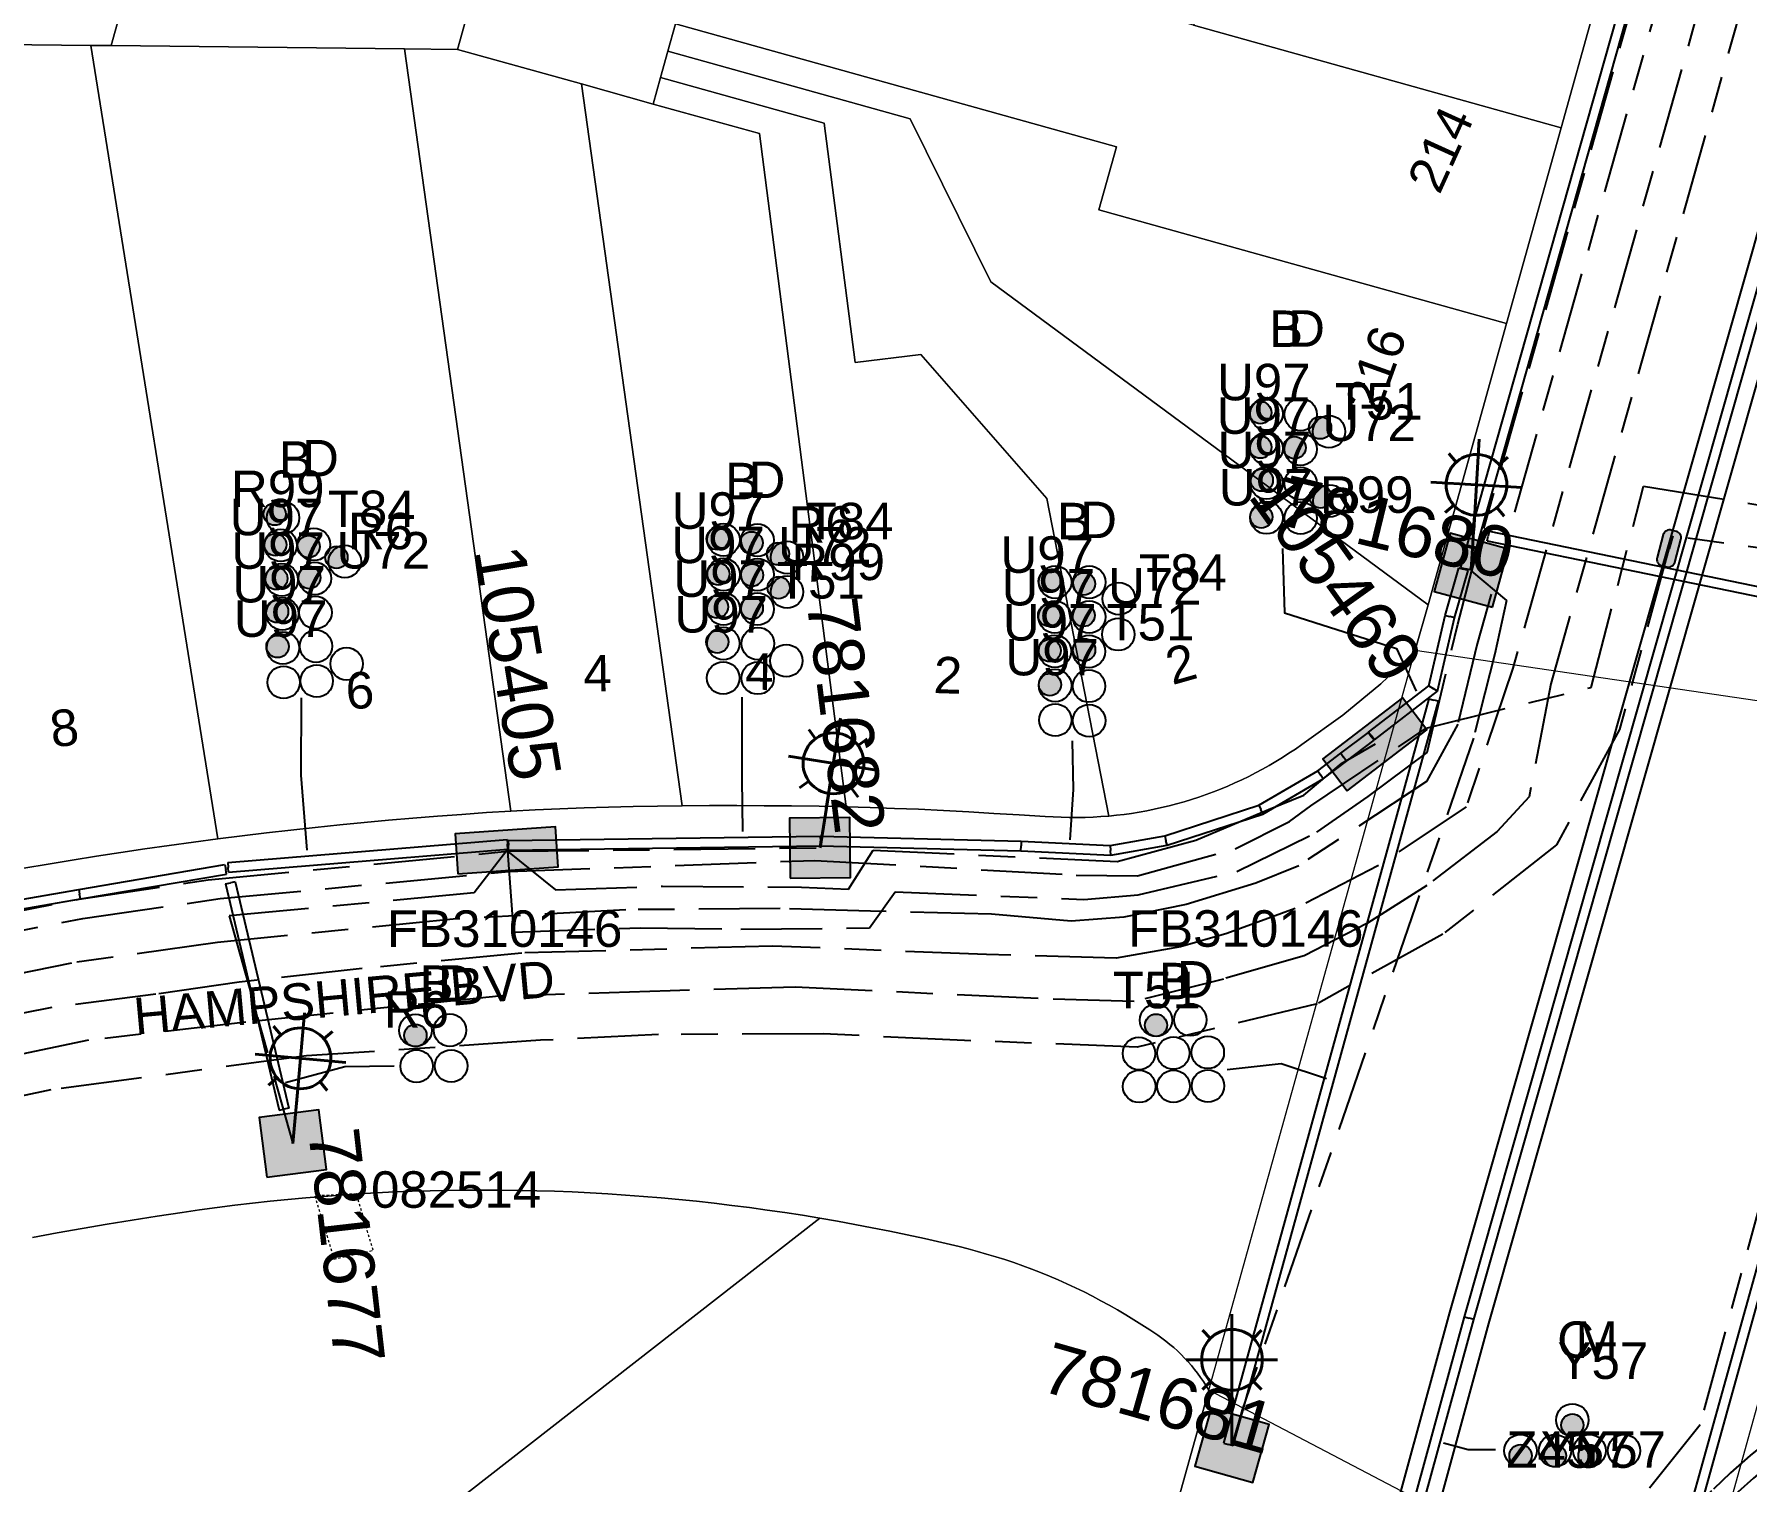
# Model space of a CAD drawing. Header units: metres. Extents: x 289087 to 291245, y 6227587 to 6229773.
# Drawn here: x 290553.4 to 290637.8, y 6228290.3 to 6228361.7 of the extents above; entities that cross this region are included whole.
import ezdxf
from ezdxf.enums import TextEntityAlignment as Align

# ---------------------------------------------------------------- set-up
doc = ezdxf.new("R2010")
doc.units = ezdxf.units.M
for name, pattern in [('Cable Exist UG', [8.2, 4, -1.2, 1.8, -1.2]), ('HIDDEN', [0.375, 0.25, -0.125]), ('HIDDEN2', [0.1875, 0.125, -0.0625])]:
    doc.linetypes.add(name, pattern=pattern)
for name, color, linetype in [('_User Ducts Config', 7, 'Continuous'), ('Duct_SP_EXT', 7, 'Continuous'), ('Equip_HV_EXT', 7, 'Continuous'), ('Equip_SP_SL_EXT', 7, 'Continuous'), ('Mains_HV_EXT', 7, 'Continuous'), ('Mains_LV_EXT', 7, 'Continuous'), ('Mains_LV_SL_EXT', 7, 'Continuous'), ('SupportsUG_SP_LV_EXT', 7, 'Continuous'), ('SupportsUG_SP_LV_SL_EXT', 7, 'Continuous')]:
    doc.layers.add(name, color=color, linetype=linetype)
for name, color, linetype, lineweight in [('Cadastre Land Parcels_SP_EXT', 9, 'Continuous', 5), ('Cadastre Other Property_SP_EXT', 9, 'HIDDEN', 5), ('Cadastre Roads_SP_EXT', 9, 'Continuous', 5)]:
    doc.layers.add(name, color=color, linetype=linetype, lineweight=lineweight)
doc.styles.add('COLUMN_LABEL', font='arial.ttf')
doc.styles.add('iecARIAL', font='arial.ttf', dxfattribs={"height": 2})
doc.styles.add('POLE_LABEL', font='arial.ttf')
doc.styles.get("Standard").update_dxf_attribs({"font": 'arial.ttf'})
doc.linetypes.add('Cable E UG', pattern='A,6,-0.5,["E",Standard,S=1.7,R=0,X=0.5,Y=-1],-2.9', length=9.4)
doc.linetypes.add('Cable P UG', pattern='A,6,-0.5,["P",Standard,S=1.7,R=0,X=0.5,Y=-1],-2.9', length=9.4)

# ---------------------------------------------------------------- blocks, each defined once
blk = doc.blocks.new('COLUMN_EXT')
blk.add_hatch(color=256).paths.add_polyline_path([(-1.485, 1.485), (-1.485, -1.485), (1.485, -1.485), (1.485, 1.485)])
blk.add_lwpolyline([(-1.485, -1.485), (1.485, -1.485), (1.485, 1.485), (-1.485, 1.485)], close=True)
for tag, height, style, flags, p in [('ASSET_NUM', 2.5, 'COLUMN_LABEL', 8, (2, 2)), ('STRUCTURE_PLANT_NUMBER', 0.2, 'POLE_LABEL', 9, (1.813, 0.031)), ('STREET_CODE', 0.2, 'COLUMN_LABEL', 9, (1.813, -0.2))]:
    blk.add_attdef(tag, text='', height=height, dxfattribs=dict(style=style, flags=flags)).set_placement(p, align=Align.MIDDLE_LEFT)
at = {"flags": 9}
for tag, p in [('OWNED_BY', (1.813, -0.6)), ('STATE', (1.813, -0.8)), ('COLUMN_TYPE', (1.813, -0.4)), ('STREETNAME', (1.813, -1.6)), ('USAGE', (1.813, -1)), ('LEGEND', (1.813, -1.2)), ('LOCATION', (1.813, -1.4)), ('SUBURB', (1.813, -1.8)), ('NOTES', (1.813, -2))]:
    blk.add_attdef(tag, text='', height=0.2, dxfattribs=at).set_placement(p, align=Align.MIDDLE_LEFT)
at = {"flags": 1}
blk.add_attdef('Z', (1.813, -2.351), '', height=0.2, dxfattribs=at)
blk = doc.blocks.new('PILLAR_EXT')
blk.add_hatch(color=256).paths.add_polyline_path([(-2.475, 0.99), (-2.475, -0.99), (2.475, -0.99), (2.475, 0.99)])
blk.add_lwpolyline([(-2.475, -0.99), (2.475, -0.99), (2.475, 0.99), (-2.475, 0.99)], close=True)
at = {"style": 'iecARIAL', "flags": 8}
blk.add_attdef('ASSET_NUM', (1.5, 3.5), '', height=2.5, dxfattribs=at)
for tag, p, flags in [('OWNED_BY', (0, -0.2), 9), ('STATE', (0, -0.4), 9), ('SUPPORT_TYPE', (0, -0.6), 9), ('USAGE', (0, -0.8), 9), ('LEGEND', (0, -1), 9), ('STREETNAME', (0, -1.8), 9), ('LOCATION', (0, -1.2), 9), ('NOTES', (0, -1.4), 9), ('PARENT', (0, -1.6), 9), ('SUBURB', (0, -2), 1)]:
    blk.add_attdef(tag, p, '', height=0.2, dxfattribs=dict(flags=flags))
blk = doc.blocks.new('DUCT_EXT')
blk.add_circle((0, 0.8), 0.8)
at = {"flags": 1}
blk.add_attdef('Z', (0, 0), '', height=0.2, dxfattribs=at)
at = {"flags": 9}
for tag, p in [('DUCT_CODE', (0, 0)), ('XSECT_TYPE', (0, -0.2)), ('STATE', (0, -0.6)), ('FB_REFERENCE', (0, -0.4)), ('NOTES', (0, -0.8))]:
    blk.add_attdef(tag, text='', height=0.2, dxfattribs=at).set_placement(p, align=Align.MIDDLE_LEFT)
blk = doc.blocks.new('SL_LANTERN_EXT')
at = {"lineweight": 40}
for p, q in [((0, 1.968), (0, 6.468)), ((-1.459, 5.676), (-1.061, 5.278)), ((1.458, 5.676), (1.06, 5.278)), ((-2.25, 4.218), (2.25, 4.218)), ((-1.459, 2.759), (-1.061, 3.157)), ((0, 0), (0, 2.721)), ((1.458, 2.759), (1.06, 3.157))]:
    blk.add_line(p, q, dxfattribs=at)
blk.add_circle((0, 4.218), 1.5, dxfattribs=at)
at = {"style": 'iecARIAL', "flags": 9}
blk.add_attdef('ASSET_NUM', (1.5, 1.5), '', height=2.5, dxfattribs=at)
for tag, p, height, flags in [('CONSTRUCTED_VOLTAGE', (0.981, -0.653), 0.2, 9), ('CONTROL_TYPE', (0.981, -0.853), 0.2, 9), ('LNUMBER', (2.181, -3.253), 2.5, 8), ('OPERATING_VOLTAGE', (0.981, -1.653), 0.2, 9), ('ORIENTATION', (0.981, -1.853), 0.2, 9), ('LANTERN_PURPOSE', (0.981, -1.053), 0.2, 9), ('LANTERN_TYPE', (0.981, -1.253), 0.2, 9), ('NO_PHASES', (0.981, -1.453), 0.2, 9), ('OWNED_BY', (0.981, -2.053), 0.2, 9), ('STATE', (0.981, -2.253), 0.2, 9), ('CEXIST', (0.981, -2.653), 0.2, 9), ('USAGE', (0.981, -2.453), 0.2, 9), ('CNEW', (0.981, -2.853), 0.2, 9), ('CNUMBER', (0.981, -3.053), 0.2, 9), ('CREMOVE', (0.981, -3.253), 0.2, 9), ('CREPLACE', (0.981, -3.453), 0.2, 9), ('LKINGHEIGHT', (0.981, -3.653), 0.2, 9), ('LBRACKET', (0.981, -3.853), 0.2, 9), ('LBRACKETVOCAB', (0.981, -4.053), 0.2, 9), ('LCATEGORY', (0.981, -4.253), 0.2, 9), ('LCHARGE1', (0.981, -4.453), 0.2, 9), ('LCHARGE1PERCENT', (0.981, -4.653), 0.2, 9), ('LCHARGE2', (0.981, -4.853), 0.2, 9), ('LCHARGE2PERCENT', (0.981, -5.053), 0.2, 9), ('LCHARGE3', (0.981, -5.253), 0.2, 9), ('LCHARGE3PERCENT', (0.981, -5.453), 0.2, 9), ('LEXIST', (0.981, -5.653), 0.2, 9), ('LLAMP', (0.981, -5.853), 0.2, 9), ('LLAMPVOCAB', (0.981, -6.053), 0.2, 9), ('LMAST', (0.981, -6.253), 0.2, 9), ('LMASTVOCAB', (0.981, -6.453), 0.2, 9), ('LNEW', (0.981, -6.653), 0.2, 9), ('LANTNUMBER', (0.981, -6.853), 0.2, 9), ('LOUTREACH', (0.981, -7.253), 0.2, 9), ('LOUTREACHVOCAB', (0.981, -7.453), 0.2, 9), ('LRATECODE', (0.981, -7.653), 0.2, 9), ('LREMOVE', (0.981, -7.853), 0.2, 9), ('LREPLACE', (0.981, -8.053), 0.2, 9), ('LTYPE', (0.981, -8.253), 0.2, 9), ('LTYPEVOCAB', (0.981, -8.453), 0.2, 9), ('STREETNAME', (0.981, -9.253), 0.2, 9), ('SUBURB', (0.981, -9.453), 0.2, 1), ('LEGEND', (0.981, -8.653), 0.2, 9), ('LOCATION', (0.981, -8.853), 0.2, 9), ('NOTES', (0.981, -9.053), 0.2, 9)]:
    blk.add_attdef(tag, p, '', height=height, dxfattribs=dict(flags=flags))
blk = doc.blocks.new('HV_STJ_EXT')
h = blk.add_hatch(color=256)
edge = h.paths.add_edge_path()
edge.add_ellipse((-0.586, 0.131), major_axis=(0.226, 0.226), ratio=1, start_angle=44.99996, end_angle=135)
edge.add_line((-0.906, 0.131), (-0.906, -0.131))
edge.add_ellipse((-0.586, -0.131), major_axis=(0.226, 0.226), ratio=1, start_angle=134.99996, end_angle=225)
edge.add_line((-0.586, -0.451), (0.586, -0.451))
edge.add_ellipse((0.586, -0.131), major_axis=(-0.226, 0.226), ratio=1, start_angle=134.99996, end_angle=225)
edge.add_line((0.906, -0.131), (0.906, 0.131))
edge.add_ellipse((0.586, 0.131), major_axis=(-0.226, 0.226), ratio=1, start_angle=224.99996, end_angle=315)
edge.add_line((0.586, 0.451), (-0.586, 0.451))
blk.add_lwpolyline([(-0.906, 0.131), (-0.906, -0.131, 0.414214), (-0.586, -0.451), (0.586, -0.451, 0.414214), (0.906, -0.131), (0.906, 0.131, 0.414214), (0.586, 0.451), (-0.586, 0.451, 0.414214)], format="xyb", close=True)
for tag, flags, p in [('ORIENTATION', 9, (1.5, 0)), ('Z', 1, (1.5, -0.8)), ('USAGE', 9, (1.5, -0.2)), ('LEGEND', 9, (1.5, -0.4)), ('NOTES', 9, (1.5, -0.6))]:
    blk.add_attdef(tag, text='', height=0.2, dxfattribs=dict(flags=flags)).set_placement(p, align=Align.MIDDLE_LEFT)
blk = doc.blocks.new('CABLE_LARGE_EXT')
h = blk.add_hatch(color=256)
edge = h.paths.add_edge_path()
edge.add_arc((0, 0.55), 0.55, 0, 360)
blk.add_circle((0, 0.55), 0.55)
at = {"flags": 1}
blk.add_attdef('Z', (0, 0), '', height=0.2, dxfattribs=at)
at = {"flags": 9}
for tag, p in [('COND_CODE', (0, 0)), ('XSECT_SIZE', (0, -0.6)), ('STATE', (0, -0.4)), ('FB_REFERENCE', (0, -0.2)), ('NOTES', (0, -0.8))]:
    blk.add_attdef(tag, text='', height=0.2, dxfattribs=at).set_placement(p, align=Align.MIDDLE_LEFT)

msp = doc.modelspace()

# ---------------------------------------------------------------- linework, layer by layer
at = {"layer": '_User Ducts Config'}
for points in [[(290614.889, 6228336.335), (290614.989, 6228333.167), (290620.508, 6228331.408), (290621.473, 6228329.304)], [(290566.537, 6228328.977), (290566.517, 6228325.163), (290566.813, 6228321.476)], [(290588.249, 6228329.006), (290588.246, 6228324.991), (290588.289, 6228322.383)], [(290604.535, 6228326.862), (290604.578, 6228324.455), (290604.416, 6228321.982)], [(290612.172, 6228310.653), (290614.821, 6228310.95), (290617.061, 6228310.217)], [(290571.119, 6228310.819), (290568.684, 6228310.792), (290565.77, 6228310.003)], [(290625.389, 6228291.913), (290624.047, 6228291.913), (290622.829, 6228292.248)]]:
    msp.add_lwpolyline(points, dxfattribs=at)
at = {"layer": 'Cadastre Land Parcels_SP_EXT', "linetype": 'Continuous'}
for points in [[(290566.827, 6228395.75), (290552.38, 6228399.779), (290542.56, 6228364.535), (290547.457, 6228361.236), (290556.179, 6228361.138), (290557.179, 6228361.128), (290566.827, 6228395.75)], [(290581.645, 6228387.461), (290578.866, 6228392.39), (290566.827, 6228395.75), (290557.179, 6228361.128), (290571.634, 6228360.966), (290574.248, 6228360.937), (290581.645, 6228387.461)], [(290591.243, 6228384.651), (290590.674, 6228382.632), (290607.437, 6228377.962), (290613.268, 6228372.064), (290610.505, 6228362.136), (290628.621, 6228357.077), (290633.412, 6228374.234), (290621.835, 6228377.473), (290621.489, 6228376.223), (290591.243, 6228384.651)], [(290628.621, 6228357.077), (290610.505, 6228362.136), (290586.807, 6228368.755), (290584.985, 6228362.206), (290606.712, 6228356.137), (290605.847, 6228353.028), (290625.933, 6228347.429), (290628.621, 6228357.077)], [(290625.933, 6228347.429), (290605.847, 6228353.028), (290606.712, 6228356.137), (290584.985, 6228362.206), (290584.605, 6228360.846), (290596.553, 6228357.516), (290600.52, 6228349.479), (290622.066, 6228333.562), (290625.933, 6228347.429)], [(290549.311, 6228319.918), (290550.498, 6228320.143), (290551.686, 6228320.362), (290552.877, 6228320.576), (290554.067, 6228320.781), (290555.258, 6228320.98), (290556.451, 6228321.171), (290557.645, 6228321.355), (290558.841, 6228321.533), (290560.037, 6228321.703), (290561.234, 6228321.867), (290562.432, 6228322.024), (290556.179, 6228361.138), (290547.457, 6228361.236), (290540.564, 6228357.817), (290548.126, 6228319.684), (290549.311, 6228319.918)], [(290563.631, 6228322.176), (290564.831, 6228322.321), (290566.033, 6228322.46), (290567.234, 6228322.592), (290568.436, 6228322.716), (290569.64, 6228322.834), (290570.843, 6228322.945), (290572.048, 6228323.048), (290573.253, 6228323.145), (290574.459, 6228323.235), (290575.665, 6228323.319), (290576.871, 6228323.394), (290571.634, 6228360.966), (290557.179, 6228361.128), (290556.179, 6228361.138), (290562.432, 6228322.024), (290563.631, 6228322.176)], [(290580.35, 6228359.237), (290574.248, 6228360.937), (290571.634, 6228360.966), (290576.871, 6228323.394), (290578.075, 6228323.454), (290579.28, 6228323.506), (290580.486, 6228323.551), (290581.69, 6228323.588), (290582.896, 6228323.617), (290584.1, 6228323.639), (290585.306, 6228323.654), (290580.35, 6228359.237)], [(290600.52, 6228349.479), (290596.553, 6228357.516), (290584.605, 6228360.846), (290584.242, 6228359.557), (290592.315, 6228357.307), (290593.832, 6228345.5), (290597.072, 6228345.909), (290603.282, 6228338.811), (290606.341, 6228323.154), (290606.715, 6228323.189), (290607.088, 6228323.233), (290607.461, 6228323.284), (290607.832, 6228323.343), (290608.202, 6228323.409), (290608.57, 6228323.483), (290608.938, 6228323.565), (290609.307, 6228323.653), (290609.677, 6228323.751), (290610.043, 6228323.856), (290610.408, 6228323.966), (290610.77, 6228324.085), (290611.13, 6228324.21), (290611.487, 6228324.342), (290611.842, 6228324.482), (290612.193, 6228324.628), (290612.542, 6228324.782), (290612.888, 6228324.941), (290613.23, 6228325.107), (290613.57, 6228325.28), (290613.906, 6228325.459), (290614.238, 6228325.645), (290614.567, 6228325.839), (290614.891, 6228326.037), (290615.212, 6228326.243), (290615.529, 6228326.454), (290615.841, 6228326.671), (290617.869, 6228328.123), (290619.738, 6228329.671), (290620.088, 6228329.992), (290620.434, 6228330.32), (290620.775, 6228330.652), (290621.11, 6228330.99), (290621.439, 6228331.332), (290622.066, 6228333.562), (290600.52, 6228349.479)], [(290589.124, 6228356.788), (290583.879, 6228358.247), (290580.35, 6228359.237), (290585.306, 6228323.654), (290586.656, 6228323.664), (290588.006, 6228323.668), (290589.357, 6228323.663), (290590.707, 6228323.65), (290592.058, 6228323.631), (290593.387, 6228323.604), (290589.124, 6228356.788)], [(290592.315, 6228357.307), (290584.242, 6228359.557), (290583.879, 6228358.247), (290589.124, 6228356.788), (290593.387, 6228323.604), (290594.577, 6228323.571), (290595.768, 6228323.532), (290596.957, 6228323.484), (290598.194, 6228323.424), (290599.44, 6228323.364), (290600.676, 6228323.284), (290601.913, 6228323.214), (290603.196, 6228323.134), (290603.589, 6228323.11), (290603.983, 6228323.093), (290604.376, 6228323.083), (290604.77, 6228323.083), (290605.163, 6228323.088), (290605.556, 6228323.103), (290605.948, 6228323.125), (290606.341, 6228323.154), (290603.282, 6228338.811), (290597.072, 6228345.909), (290593.832, 6228345.5), (290592.315, 6228357.307)]]:
    msp.add_lwpolyline(points, close=True, dxfattribs=at)
for points in [[(290524.718, 6228250.803), (290592.099, 6228303.331), (290591.234, 6228303.473), (290590.367, 6228303.607), (290589.5, 6228303.734), (290588.631, 6228303.853), (290587.762, 6228303.964), (290586.891, 6228304.068), (290586.02, 6228304.164), (290585.147, 6228304.252), (290584.274, 6228304.333), (290583.4, 6228304.406), (290582.526, 6228304.471), (290581.65, 6228304.529), (290580.775, 6228304.579), (290579.899, 6228304.622), (290579.023, 6228304.656), (290578.147, 6228304.683), (290577.271, 6228304.703), (290576.394, 6228304.714), (290575.517, 6228304.718), (290574.64, 6228304.715), (290573.763, 6228304.703), (290572.887, 6228304.684), (290572.01, 6228304.657), (290571.134, 6228304.623), (290570.258, 6228304.581), (290569.383, 6228304.531), (290568.507, 6228304.473), (290567.633, 6228304.408), (290566.76, 6228304.336), (290565.886, 6228304.255), (290565.014, 6228304.167), (290564.142, 6228304.071), (290563.272, 6228303.968), (290562.402, 6228303.857), (290561.534, 6228303.738), (290560.666, 6228303.612), (290559.434, 6228303.425), (290558.203, 6228303.232), (290556.974, 6228303.03), (290555.746, 6228302.82), (290554.519, 6228302.602), (290553.294, 6228302.377)], [(290595.358, 6228237.836), (290611.263, 6228294.859), (290611.135, 6228295.071), (290611, 6228295.279), (290610.86, 6228295.484), (290610.713, 6228295.684), (290610.56, 6228295.879), (290610.402, 6228296.07), (290610.238, 6228296.256), (290610.069, 6228296.438), (290609.895, 6228296.615), (290609.716, 6228296.786), (290609.532, 6228296.952), (290609.343, 6228297.113), (290609.15, 6228297.267), (290608.952, 6228297.416), (290608.749, 6228297.56), (290608.361, 6228297.823), (290607.968, 6228298.079), (290607.571, 6228298.329), (290607.171, 6228298.572), (290606.767, 6228298.81), (290606.359, 6228299.041), (290605.947, 6228299.265), (290605.532, 6228299.483), (290605.113, 6228299.695), (290604.691, 6228299.899), (290604.266, 6228300.096), (290603.838, 6228300.288), (290603.407, 6228300.471), (290602.973, 6228300.649), (290602.536, 6228300.819), (290602.097, 6228300.982), (290601.655, 6228301.14), (290601.21, 6228301.289), (290600.764, 6228301.431), (290600.315, 6228301.565), (290599.863, 6228301.694), (290599.41, 6228301.815), (290598.956, 6228301.928), (290598.104, 6228302.13), (290597.251, 6228302.324), (290596.396, 6228302.511), (290595.54, 6228302.69), (290594.682, 6228302.861), (290593.822, 6228303.025), (290592.962, 6228303.182), (290592.099, 6228303.331), (290524.718, 6228250.803)]]:
    msp.add_lwpolyline(points, dxfattribs=at)
at = {"layer": 'Cadastre Other Property_SP_EXT', "linetype": 'HIDDEN2'}
msp.add_lwpolyline([(290569.29, 6228304.527), (290569.262, 6228304.526), (290567.367, 6228304.433), (290567.217, 6228304.426), (290568.155, 6228301.31), (290570.087, 6228301.75), (290569.312, 6228304.356), (290569.29, 6228304.527)], close=True, dxfattribs=at)
at = {"layer": 'Cadastre Roads_SP_EXT', "linetype": 'Continuous'}
for points in [[(290552.38, 6228399.779), (290566.827, 6228395.749), (290578.866, 6228392.39), (290581.645, 6228387.461), (290574.248, 6228360.937), (290580.35, 6228359.237), (290583.879, 6228358.247), (290584.242, 6228359.557), (290584.605, 6228360.846), (290584.984, 6228362.206), (290586.807, 6228368.755), (290590.674, 6228382.631), (290591.243, 6228384.651), (290591.803, 6228386.681), (290595.572, 6228400.208), (290599.447, 6228414.096)], [(290642.185, 6228405.687), (290637.667, 6228389.5), (290633.412, 6228374.234), (290628.621, 6228357.077), (290625.933, 6228347.429), (290622.066, 6228333.562), (290621.439, 6228331.332), (290647.546, 6228327.483), (290651.075, 6228340.13), (290651.075, 6228340.13), (290657.25, 6228362.286), (290663.427, 6228384.432), (290669.455, 6228406.047)], [(290553.294, 6228302.377), (290554.519, 6228302.602), (290555.746, 6228302.82), (290556.974, 6228303.03), (290558.203, 6228303.232), (290559.434, 6228303.425), (290560.666, 6228303.612), (290561.534, 6228303.739), (290562.402, 6228303.857), (290563.272, 6228303.968), (290564.142, 6228304.071), (290565.014, 6228304.167), (290565.886, 6228304.255), (290566.76, 6228304.336), (290567.633, 6228304.408), (290568.507, 6228304.473), (290569.383, 6228304.531), (290570.258, 6228304.581), (290571.134, 6228304.623), (290572.01, 6228304.657), (290572.887, 6228304.684), (290573.763, 6228304.703), (290574.64, 6228304.715), (290575.517, 6228304.718), (290576.394, 6228304.714), (290577.271, 6228304.703), (290578.147, 6228304.683), (290579.023, 6228304.656), (290579.899, 6228304.622), (290580.775, 6228304.579), (290581.65, 6228304.529), (290582.526, 6228304.471), (290583.4, 6228304.406), (290584.274, 6228304.333), (290585.147, 6228304.252), (290586.019, 6228304.164), (290586.891, 6228304.068), (290587.762, 6228303.964), (290588.632, 6228303.853), (290589.5, 6228303.734), (290590.367, 6228303.607), (290591.234, 6228303.473), (290592.099, 6228303.331), (290592.962, 6228303.182), (290593.822, 6228303.025), (290594.682, 6228302.861), (290595.54, 6228302.69), (290596.397, 6228302.511), (290597.251, 6228302.324), (290598.104, 6228302.13), (290598.956, 6228301.928), (290599.41, 6228301.815), (290599.863, 6228301.694), (290600.315, 6228301.565), (290600.764, 6228301.431), (290601.21, 6228301.289), (290601.655, 6228301.14), (290602.097, 6228300.982), (290602.536, 6228300.819), (290602.973, 6228300.649), (290603.407, 6228300.471), (290603.838, 6228300.288), (290604.266, 6228300.096), (290604.691, 6228299.899), (290605.113, 6228299.694), (290605.532, 6228299.483), (290605.947, 6228299.265), (290606.359, 6228299.041), (290606.767, 6228298.81), (290607.171, 6228298.572), (290607.571, 6228298.329), (290607.968, 6228298.079), (290608.361, 6228297.823), (290608.749, 6228297.56), (290608.952, 6228297.416), (290609.15, 6228297.267), (290609.343, 6228297.113), (290609.532, 6228296.952), (290609.716, 6228296.786), (290609.895, 6228296.615), (290610.07, 6228296.438), (290610.238, 6228296.256), (290610.402, 6228296.07), (290610.56, 6228295.879), (290610.713, 6228295.684), (290610.86, 6228295.484), (290611, 6228295.279), (290611.135, 6228295.071), (290611.263, 6228294.859), (290621.439, 6228331.332), (290621.439, 6228331.332), (290621.11, 6228330.99), (290620.775, 6228330.652), (290620.434, 6228330.32), (290620.088, 6228329.992), (290619.738, 6228329.671), (290617.869, 6228328.123), (290615.841, 6228326.671), (290615.529, 6228326.454), (290615.212, 6228326.243), (290614.891, 6228326.037), (290614.567, 6228325.839), (290614.238, 6228325.645), (290613.906, 6228325.459), (290613.57, 6228325.28), (290613.23, 6228325.107), (290612.888, 6228324.94), (290612.542, 6228324.782), (290612.193, 6228324.628), (290611.842, 6228324.482), (290611.487, 6228324.342), (290611.13, 6228324.21), (290610.77, 6228324.085), (290610.408, 6228323.966), (290610.043, 6228323.856), (290609.677, 6228323.751), (290609.307, 6228323.653), (290608.938, 6228323.565), (290608.57, 6228323.483), (290608.202, 6228323.409), (290607.832, 6228323.343), (290607.461, 6228323.284), (290607.088, 6228323.233), (290606.715, 6228323.189), (290606.341, 6228323.154), (290605.948, 6228323.125), (290605.556, 6228323.103), (290605.163, 6228323.088), (290604.77, 6228323.083), (290604.376, 6228323.083), (290603.983, 6228323.093), (290603.589, 6228323.11), (290603.196, 6228323.134), (290601.913, 6228323.214), (290600.676, 6228323.284), (290599.44, 6228323.364), (290598.194, 6228323.424), (290596.958, 6228323.484), (290595.768, 6228323.532), (290594.577, 6228323.571), (290593.387, 6228323.604), (290592.058, 6228323.631), (290590.707, 6228323.65), (290589.357, 6228323.663), (290588.006, 6228323.668), (290586.656, 6228323.664), (290585.306, 6228323.654), (290584.1, 6228323.639), (290582.896, 6228323.617), (290581.69, 6228323.588), (290580.486, 6228323.551), (290579.28, 6228323.506), (290578.075, 6228323.454), (290576.871, 6228323.394), (290575.665, 6228323.319), (290574.459, 6228323.235), (290573.253, 6228323.145), (290572.048, 6228323.048), (290570.843, 6228322.945), (290569.64, 6228322.834), (290568.436, 6228322.716), (290567.234, 6228322.592), (290566.033, 6228322.46), (290564.831, 6228322.321), (290563.631, 6228322.176), (290562.431, 6228322.024), (290561.234, 6228321.867), (290560.037, 6228321.703), (290558.841, 6228321.533), (290557.645, 6228321.355), (290556.451, 6228321.171), (290555.258, 6228320.98), (290554.067, 6228320.781), (290552.877, 6228320.576)], [(290646.653, 6228324.221), (290636.285, 6228286.88)]]:
    msp.add_lwpolyline(points, dxfattribs=at)
msp.add_lwpolyline([(290634.979, 6228282.412), (290611.263, 6228294.859), (290595.358, 6228237.836), (290620.284, 6228229.723), (290634.979, 6228282.412)], close=True, dxfattribs=at)
at = {"layer": 'Duct_SP_EXT'}
for p, q in [((290623.97, 6228336.44), (290639.565, 6228391.421)), ((290624.432, 6228336.31), (290640.027, 6228391.29)), ((290623.858, 6228298.473), (290638.793, 6228350.888)), ((290624.32, 6228298.344), (290639.255, 6228350.757)), ((290625.083, 6228337.186), (290625.034, 6228336.951)), ((290625.083, 6228337.186), (290646.322, 6228332.81)), ((290623.675, 6228335.407), (290623.978, 6228336.517)), ((290623.97, 6228336.44), (290624.201, 6228336.375)), ((290623.978, 6228336.517), (290624.209, 6228336.454)), ((290624.138, 6228335.281), (290624.441, 6228336.39)), ((290624.432, 6228336.31), (290624.201, 6228336.375)), ((290624.441, 6228336.39), (290624.209, 6228336.454)), ((290624.986, 6228336.716), (290625.034, 6228336.951)), ((290624.986, 6228336.716), (290646.225, 6228332.34)), ((290622.912, 6228333.042), (290623.589, 6228335.391)), ((290623.589, 6228335.391), (290623.82, 6228335.324)), ((290623.675, 6228335.407), (290623.907, 6228335.344)), ((290624.05, 6228335.258), (290623.82, 6228335.324)), ((290624.138, 6228335.281), (290623.907, 6228335.344)), ((290623.377, 6228332.921), (290624.05, 6228335.258)), ((290622.109, 6228329.577), (290622.912, 6228333.042)), ((290622.537, 6228329.301), (290623.377, 6228332.921)), ((290622.912, 6228333.042), (290623.144, 6228332.982)), ((290623.377, 6228332.921), (290623.144, 6228332.982)), ((290619.136, 6228327.294), (290622.109, 6228329.577)), ((290622.109, 6228329.577), (290622.323, 6228329.439)), ((290622.537, 6228329.301), (290622.323, 6228329.439)), ((290611.998, 6228292.237), (290622.124, 6228328.935)), ((290612.461, 6228292.11), (290622.587, 6228328.807)), ((290619.428, 6228326.914), (290622.537, 6228329.301)), ((290622.124, 6228328.935), (290622.356, 6228328.871)), ((290622.587, 6228328.807), (290622.356, 6228328.871)), ((290617.761, 6228326.245), (290619.126, 6228327.269)), ((290619.126, 6228327.269), (290619.27, 6228327.077)), ((290619.136, 6228327.294), (290619.282, 6228327.104)), ((290619.414, 6228326.885), (290619.27, 6228327.077)), ((290619.428, 6228326.914), (290619.282, 6228327.104)), ((290616.627, 6228325.378), (290617.761, 6228326.245)), ((290617.761, 6228326.245), (290617.906, 6228326.054)), ((290618.051, 6228325.863), (290617.906, 6228326.054)), ((290618.051, 6228325.863), (290619.414, 6228326.885)), ((290613.72, 6228323.692), (290616.627, 6228325.378)), ((290616.627, 6228325.378), (290616.761, 6228325.178)), ((290616.894, 6228324.978), (290618.051, 6228325.863)), ((290633.955, 6228285.326), (290645.112, 6228325.538)), ((290634.418, 6228285.197), (290645.574, 6228325.41)), ((290613.918, 6228323.251), (290616.894, 6228324.978)), ((290616.894, 6228324.978), (290616.761, 6228325.178)), ((290609.094, 6228322.179), (290613.72, 6228323.692)), ((290613.72, 6228323.692), (290613.819, 6228323.472)), ((290609.211, 6228321.712), (290613.918, 6228323.251)), ((290613.918, 6228323.251), (290613.819, 6228323.472)), ((290562.92, 6228320.863), (290576.686, 6228321.999)), ((290576.686, 6228321.999), (290576.706, 6228321.759)), ((290576.745, 6228321.951), (290592.118, 6228322.161)), ((290576.745, 6228321.951), (290576.748, 6228321.711)), ((290592.116, 6228321.681), (290592.121, 6228321.921)), ((290592.118, 6228322.161), (290592.121, 6228321.921)), ((290592.127, 6228322.161), (290592.121, 6228321.921)), ((290592.125, 6228321.681), (290592.121, 6228321.921)), ((290592.127, 6228322.161), (290602.023, 6228321.92)), ((290602.023, 6228321.92), (290602.014, 6228321.68)), ((290602.023, 6228321.92), (290606.4, 6228321.701)), ((290606.4, 6228321.701), (290609.094, 6228322.179)), ((290609.094, 6228322.179), (290609.153, 6228321.945)), ((290609.211, 6228321.712), (290609.153, 6228321.945)), ((290562.96, 6228320.385), (290576.726, 6228321.52)), ((290576.726, 6228321.52), (290576.706, 6228321.759)), ((290576.751, 6228321.471), (290576.748, 6228321.711)), ((290576.751, 6228321.471), (290592.125, 6228321.681)), ((290592.116, 6228321.681), (290602.005, 6228321.44)), ((290602.005, 6228321.44), (290602.014, 6228321.68)), ((290602.005, 6228321.44), (290606.43, 6228321.219)), ((290606.4, 6228321.701), (290606.415, 6228321.46)), ((290606.43, 6228321.219), (290606.415, 6228321.46)), ((290606.43, 6228321.219), (290609.211, 6228321.712)), ((290555.58, 6228319.538), (290562.783, 6228320.762)), ((290555.661, 6228319.064), (290562.863, 6228320.289)), ((290562.783, 6228320.762), (290562.823, 6228320.525)), ((290562.863, 6228320.289), (290562.823, 6228320.525)), ((290562.92, 6228320.863), (290562.94, 6228320.624)), ((290562.96, 6228320.385), (290562.94, 6228320.624)), ((290548.253, 6228318.266), (290555.58, 6228319.538)), ((290555.58, 6228319.538), (290555.621, 6228319.301)), ((290555.661, 6228319.064), (290555.621, 6228319.301)), ((290562.815, 6228319.806), (290563.048, 6228319.861)), ((290562.815, 6228319.806), (290565.457, 6228308.647)), ((290563.282, 6228319.916), (290563.048, 6228319.861)), ((290563.282, 6228319.916), (290565.924, 6228308.758)), ((290548.346, 6228317.795), (290555.661, 6228319.064)), ((290565.457, 6228308.647), (290565.691, 6228308.703)), ((290565.924, 6228308.758), (290565.691, 6228308.703)), ((290618.946, 6228280.504), (290623.858, 6228298.473)), ((290619.409, 6228280.377), (290624.32, 6228298.344)), ((290623.858, 6228298.473), (290624.089, 6228298.408)), ((290624.32, 6228298.344), (290624.089, 6228298.408)), ((290611.998, 6228292.237), (290612.23, 6228292.174)), ((290612.461, 6228292.11), (290612.23, 6228292.174))]:
    msp.add_line(p, q, dxfattribs=at)
at = {"layer": 'Mains_HV_EXT', "linetype": 'Cable Exist UG'}
for points in [[(290704.894, 6228604.327), (290669.033, 6228475.093), (290628.114, 6228329.662), (290627.048, 6228324.092), (290627.048, 6228324.092), (290625.469, 6228322.392), (290622.005, 6228319.724), (290619.076, 6228317.877), (290615.954, 6228316.258), (290611.984, 6228315.118), (290607.589, 6228314.006), (290602.861, 6228314.155), (290602.861, 6228314.155), (290590.873, 6228314.714), (290584.716, 6228314.538), (290576.277, 6228314.269), (290563.818, 6228313), (290556.063, 6228312.098), (290541.809, 6228309.138)], [(290702.416, 6228602.877), (290667.885, 6228478.344), (290626.246, 6228330.442), (290623.947, 6228323.608), (290623.947, 6228323.608), (290619.594, 6228320.698), (290615.525, 6228318.587), (290612.157, 6228317.368), (290612.157, 6228317.368), (290609.863, 6228316.711), (290606.697, 6228316.142), (290600.313, 6228316.324), (290589.747, 6228316.743), (290577.413, 6228316.4), (290569.541, 6228315.638), (290563.49, 6228314.959), (290559.38, 6228314.37), (290554.25, 6228313.721), (290541.963, 6228311.266)], [(290699.938, 6228601.427), (290665.172, 6228476.168), (290624.493, 6228331.646), (290623.536, 6228327.685), (290621.989, 6228324.856), (290615.696, 6228320.706), (290613.573, 6228319.843), (290610.142, 6228318.789), (290607.07, 6228318.167), (290604.473, 6228317.967), (290604.473, 6228317.967), (290600.562, 6228318.321), (290594.592, 6228318.46), (290590.141, 6228318.588), (290582.544, 6228318.534), (290574.032, 6228318.066), (290562.416, 6228316.917), (290555.22, 6228315.908), (290541.902, 6228313.161)], [(290541.597, 6228315.327), (290555.773, 6228318.102), (290562.542, 6228319.084), (290576.769, 6228320.417), (290591.853, 6228320.967), (290604.719, 6228320.246), (290607.756, 6228320.213), (290612.564, 6228321.539), (290615.244, 6228322.879), (290616.291, 6228323.66), (290616.291, 6228323.66), (290621.979, 6228327.49), (290630.096, 6228329.487), (290632.688, 6228339.413), (290644.469, 6228337.479), (290644.469, 6228337.479), (290641.877, 6228328.07), (290643.158, 6228321.464), (290635.468, 6228293.153), (290631.44, 6228288.109), (290617.085, 6228236.184), (290600.089, 6228175.566), (290597.587, 6228164.275)], [(290633.938, 6228336.34), (290631.499, 6228327.416), (290628.39, 6228321.731), (290622.796, 6228317.332), (290616.599, 6228313.892), (290607.728, 6228311.765), (290599.23, 6228312.091), (290592.263, 6228312.415), (290584.147, 6228312.381), (290578.33, 6228312.098), (290566.803, 6228311.326), (290554.203, 6228309.652), (290543.749, 6228307.442)], [(290718.772, 6228331.398), (290718.201, 6228329.719), (290708.094, 6228332.724), (290706.569, 6228325.674), (290702.002, 6228299.08), (290688.165, 6228301.457), (290685.062, 6228302.03), (290675.529, 6228303.831), (290669.834, 6228305.266), (290663.586, 6228307.203), (290659.66, 6228308.448), (290656.29, 6228309.714), (290653.91, 6228310.857), (290651.487, 6228312.233), (290648.456, 6228314.381), (290644.463, 6228318.628), (290641.087, 6228321.662), (290639.664, 6228328.49), (290641.799, 6228335.889), (290634.125, 6228336.958), (290633.95, 6228336.316)]]:
    msp.add_lwpolyline(points, dxfattribs=at)
at = {"layer": 'Mains_HV_EXT', "linetype": 'Cable E UG'}
msp.add_lwpolyline([(290690.642, 6228553.523), (290682.43, 6228525.993), (290679.316, 6228512.66), (290677.889, 6228501.986), (290677.254, 6228495.708), (290673.005, 6228482.036), (290662.455, 6228444.867), (290653.561, 6228406.648), (290638.062, 6228351.094), (290623.126, 6228298.677), (290618.213, 6228280.704), (290612.976, 6228261.546), (290604.045, 6228231.76), (290595.884, 6228203.913), (290593.271, 6228194.993), (290580.56, 6228149.426), (290564.327, 6228091.241), (290562.623, 6228084.758), (290561.523, 6228080.815)], dxfattribs=at)
at = {"layer": 'Mains_HV_EXT', "linetype": 'Cable P UG'}
msp.add_lwpolyline([(290692.561, 6228552.962), (290684.364, 6228525.479), (290681.286, 6228512.299), (290679.875, 6228501.753), (290679.224, 6228495.307), (290674.923, 6228481.466), (290664.392, 6228444.367), (290655.499, 6228406.152), (290639.987, 6228350.551), (290625.052, 6228298.139), (290620.142, 6228280.177), (290614.898, 6228260.995), (290605.962, 6228231.191), (290597.804, 6228203.35), (290595.194, 6228194.443), (290582.486, 6228148.889), (290566.258, 6228090.718), (290564.553, 6228084.235), (290563.45, 6228080.277)], dxfattribs=at)
at = {"layer": 'Mains_HV_EXT', "linetype": 'Cable Exist UG'}
msp.add_lwpolyline([(290718.772, 6228331.398), (290712.299, 6228333.402), (290712.299, 6228333.402), (290711.293, 6228329.031), (290705.639, 6228296.661), (290692.239, 6228299.182), (290692.239, 6228299.182), (290688.033, 6228299.506), (290678.695, 6228301.203), (290673.257, 6228302.336), (290667.643, 6228303.858), (290665.972, 6228304.419), (290665.972, 6228304.419), (290662.227, 6228297.951), (290662.227, 6228297.951, 0.277114), (290633.188, 6228285.043), (290633.188, 6228285.043), (290631.875, 6228281.834), (290631.875, 6228281.834), (290600.365, 6228166.694), (290600.046, 6228165.608)], format="xyb", dxfattribs=at)
at = {"layer": 'Mains_LV_EXT', "linetype": 'Cable Exist UG'}
for points in [[(290576.708, 6228321.414), (290579.078, 6228319.523), (290579.078, 6228319.523), (290584.336, 6228319.694), (290591.185, 6228319.648), (290591.185, 6228319.648), (290593.5, 6228319.554), (290594.724, 6228321.47), (290606.755, 6228320.917), (290610.622, 6228321.96), (290614.206, 6228323.473), (290615.947, 6228324.183), (290617.793, 6228325.743), (290619.473, 6228326.708)], [(290521.025, 6228310.272), (290523.83, 6228309.083), (290523.83, 6228309.083), (290526.788, 6228310.145), (290536.388, 6228312.898), (290537.104, 6228315.072), (290537.104, 6228315.072), (290542.302, 6228316.42), (290555.601, 6228319.06), (290561.956, 6228320.005), (290576.708, 6228321.414)]]:
    msp.add_lwpolyline(points, dxfattribs=at)
msp.add_lwpolyline([(290669.536, 6228308.776), (290666.962, 6228307.192), (290661.945, 6228298.941), (290654.098, 6228298.92), (290654.098, 6228298.92, 0.160255), (290636.04, 6228289.89), (290636.04, 6228289.89), (290632.954, 6228286.794), (290630.856, 6228282.663), (290630.856, 6228282.663), (290617.171, 6228233.698), (290616.944, 6228232.885), (290618.652, 6228231.363)], format="xyb", dxfattribs=at)
at = {"layer": 'Mains_LV_SL_EXT', "linetype": 'Cable Exist UG'}
for points in [[(290640.121, 6228391.397), (290624.199, 6228335.226)], [(290576.708, 6228321.414), (290577.008, 6228317.436), (290577.008, 6228317.436), (290583.261, 6228317.645), (290588.207, 6228317.582), (290594.542, 6228317.637), (290594.542, 6228317.637), (290595.812, 6228319.418), (290605.105, 6228319.035), (290607.785, 6228319.271), (290612.643, 6228320.414), (290616.578, 6228322.352), (290616.578, 6228322.352), (290619.122, 6228324.123), (290622.015, 6228326.278), (290623.536, 6228332.611), (290624.22, 6228335.262)], [(290624.199, 6228335.226), (290625.925, 6228333.771), (290625.925, 6228333.771), (290625.363, 6228331.142), (290624.301, 6228326.997), (290624.301, 6228326.997), (290612.912, 6228293.889), (290612.405, 6228292.131)], [(290576.665, 6228321.458), (290575.059, 6228319.371), (290575.059, 6228319.371), (290562.993, 6228318.227), (290566.125, 6228307.011)], [(290576.708, 6228321.414), (290592.107, 6228321.585)]]:
    msp.add_lwpolyline(points, dxfattribs=at)
msp.add_lwpolyline([(290662.768, 6228296.938), (290658.994, 6228297.049), (290658.994, 6228297.049, 0.252038), (290634.081, 6228284.635), (290634.081, 6228284.635), (290633.067, 6228282.917), (290633.067, 6228282.917), (290628.396, 6228264.715)], format="xyb", dxfattribs=at)

# ---------------------------------------------------------------- block references
at = {"layer": '_User Ducts Config'}
for name, p, rotation in [('DUCT_EXT', (290613.305, 6228342.974), 270.0204804292965), ('DUCT_EXT', (290614.988, 6228342.941), 270.0204804292965), ('DUCT_EXT', (290616.385, 6228342.097), 270.0204804292965), ('DUCT_EXT', (290613.305, 6228341.269), 270.0204804292965), ('DUCT_EXT', (290614.988, 6228341.236), 270.0204804292965), ('DUCT_EXT', (290613.31, 6228339.563), 270.0204804292965), ('DUCT_EXT', (290614.988, 6228339.541), 270.0204804292965), ('DUCT_EXT', (290616.411, 6228338.683), 270.0204804292965), ('DUCT_EXT', (290564.846, 6228337.852), 270.0204804292965), ('DUCT_EXT', (290613.306, 6228337.855), 270.0204804292965), ('DUCT_EXT', (290614.988, 6228337.841), 270.0204804292965), ('DUCT_EXT', (290564.729, 6228336.495), 270.0204804292965), ('DUCT_EXT', (290566.364, 6228336.54), 270.0204804292965), ('DUCT_EXT', (290586.549, 6228336.763), 270.0204804292965), ('CABLE_LARGE_EXT', (290588.73, 6228337.165), 180.0282663121453), ('DUCT_EXT', (290588.221, 6228336.749), 270.0204804292965), ('CABLE_LARGE_EXT', (290566.903, 6228336.98), 180.0282663121453), ('DUCT_EXT', (290567.891, 6228335.699), 270.0204804292965), ('DUCT_EXT', (290589.681, 6228335.892), 270.0204804292965), ('DUCT_EXT', (290564.78, 6228334.796), 270.0204804292965), ('DUCT_EXT', (290566.411, 6228334.861), 270.0204804292965), ('DUCT_EXT', (290586.552, 6228335.059), 270.0204804292965), ('DUCT_EXT', (290588.226, 6228335.051), 270.0204804292965), ('DUCT_EXT', (290602.889, 6228334.682), 270.0204804292965), ('DUCT_EXT', (290604.575, 6228334.678), 270.0204804292965), ('DUCT_EXT', (290589.679, 6228334.197), 270.0204804292965), ('CABLE_LARGE_EXT', (290605.11, 6228335.147), 180.0282663121453), ('DUCT_EXT', (290606.032, 6228333.864), 270.0204804292965), ('DUCT_EXT', (290564.812, 6228333.119), 270.0204804292965), ('DUCT_EXT', (290566.443, 6228333.182), 270.0204804292965), ('DUCT_EXT', (290586.551, 6228333.362), 270.0204804292965), ('DUCT_EXT', (290588.227, 6228333.355), 270.0204804292965), ('DUCT_EXT', (290602.875, 6228332.963), 270.0204804292965), ('DUCT_EXT', (290604.564, 6228332.963), 270.0204804292965), ('DUCT_EXT', (290606.002, 6228332.105), 270.0204804292965), ('DUCT_EXT', (290564.838, 6228331.437), 270.0204804292965), ('DUCT_EXT', (290566.469, 6228331.524), 270.0204804292965), ('DUCT_EXT', (290586.542, 6228331.658), 270.0204804292965), ('DUCT_EXT', (290588.243, 6228331.651), 270.0204804292965), ('DUCT_EXT', (290602.879, 6228331.274), 270.0204804292965), ('DUCT_EXT', (290604.559, 6228331.264), 270.0204804292965), ('DUCT_EXT', (290567.976, 6228330.655), 270.0204804292965), ('DUCT_EXT', (290589.643, 6228330.808), 270.0204804292965), ('DUCT_EXT', (290564.874, 6228329.742), 270.0204804292965), ('DUCT_EXT', (290566.505, 6228329.808), 270.0204804292965), ('DUCT_EXT', (290586.535, 6228329.956), 270.0204804292965), ('DUCT_EXT', (290588.236, 6228329.952), 270.0204804292965), ('DUCT_EXT', (290602.889, 6228329.585), 270.0204804292965), ('DUCT_EXT', (290604.558, 6228329.557), 270.0204804292965), ('DUCT_EXT', (290602.898, 6228327.885), 270.0204804292965), ('DUCT_EXT', (290604.564, 6228327.853), 270.0204804292965), ('DUCT_EXT', (290629.179, 6228292.583), 0.3337622830224521), ('CABLE_LARGE_EXT', (290629.18, 6228292.583), 0.3337622830224521), ('DUCT_EXT', (290626.625, 6228291.072), 0.3337622830224521), ('DUCT_EXT', (290628.325, 6228291.072), 0.3337622830224521), ('DUCT_EXT', (290630.025, 6228291.072), 0.3337622830224521), ('DUCT_EXT', (290631.725, 6228291.072), 0.3337622830224521), ('CABLE_LARGE_EXT', (290626.625, 6228291.072), 0.3337622830224521), ('CABLE_LARGE_EXT', (290628.325, 6228291.072), 0.3337622830224521), ('CABLE_LARGE_EXT', (290630.025, 6228291.072), 0.3337622830224521)]:
    msp.add_blockref(name, p, dxfattribs=dict(at, rotation=rotation))
for name, p in [('CABLE_LARGE_EXT', (290613.803, 6228342.487)), ('CABLE_LARGE_EXT', (290616.749, 6228341.739)), ('CABLE_LARGE_EXT', (290613.803, 6228340.787)), ('CABLE_LARGE_EXT', (290615.489, 6228340.758)), ('CABLE_LARGE_EXT', (290613.873, 6228339.158)), ('CABLE_LARGE_EXT', (290616.772, 6228338.33)), ('CABLE_LARGE_EXT', (290565.234, 6228337.485)), ('CABLE_LARGE_EXT', (290613.85, 6228337.349)), ('CABLE_LARGE_EXT', (290565.265, 6228335.976)), ('CABLE_LARGE_EXT', (290587.06, 6228336.271)), ('CABLE_LARGE_EXT', (290568.278, 6228335.352)), ('CABLE_LARGE_EXT', (290590.033, 6228335.529)), ('CABLE_LARGE_EXT', (290565.317, 6228334.31)), ('CABLE_LARGE_EXT', (290566.938, 6228334.355)), ('CABLE_LARGE_EXT', (290587.093, 6228334.534)), ('CABLE_LARGE_EXT', (290588.756, 6228334.478)), ('CABLE_LARGE_EXT', (290590.064, 6228333.856)), ('CABLE_LARGE_EXT', (290603.426, 6228334.181)), ('CABLE_LARGE_EXT', (290565.355, 6228332.686)), ('CABLE_LARGE_EXT', (290587.027, 6228332.912)), ('CABLE_LARGE_EXT', (290588.743, 6228332.852)), ('CABLE_LARGE_EXT', (290603.397, 6228332.494)), ('CABLE_LARGE_EXT', (290605.089, 6228332.492)), ('CABLE_LARGE_EXT', (290565.376, 6228330.959)), ('CABLE_LARGE_EXT', (290587.043, 6228331.185)), ('CABLE_LARGE_EXT', (290603.422, 6228330.762)), ('CABLE_LARGE_EXT', (290605.117, 6228330.791)), ('CABLE_LARGE_EXT', (290603.434, 6228329.08)), ('DUCT_EXT', (290572.169, 6228311.788)), ('DUCT_EXT', (290573.869, 6228311.797)), ('DUCT_EXT', (290608.661, 6228312.29)), ('CABLE_LARGE_EXT', (290608.661, 6228312.29)), ('DUCT_EXT', (290610.353, 6228312.312)), ('CABLE_LARGE_EXT', (290572.169, 6228311.788)), ('DUCT_EXT', (290607.819, 6228310.65)), ('DUCT_EXT', (290609.515, 6228310.67)), ('DUCT_EXT', (290611.211, 6228310.701)), ('DUCT_EXT', (290572.226, 6228310.025)), ('DUCT_EXT', (290573.927, 6228310.034)), ('DUCT_EXT', (290607.833, 6228309.026)), ('DUCT_EXT', (290609.525, 6228309.031)), ('DUCT_EXT', (290611.22, 6228309.048))]:
    msp.add_blockref(name, p, dxfattribs=at)
at = {"layer": 'Equip_HV_EXT', "rotation": 74.71495787483293}
msp.add_blockref('HV_STJ_EXT', (290633.938, 6228336.34), dxfattribs=at)
at = {"layer": 'Equip_SP_SL_EXT'}
for p, rotation in [((290624.198, 6228335.265), 356.5278669879873), ((290592.107, 6228321.585), 351.0113316601342), ((290566.125, 6228307.011), 354.8422384948416)]:
    msp.add_blockref('SL_LANTERN_EXT', p, dxfattribs=dict(at, rotation=rotation))
msp.add_blockref('SL_LANTERN_EXT', (290612.405, 6228292.131), dxfattribs=at)
at = {"layer": 'SupportsUG_SP_LV_EXT'}
ref = msp.add_blockref('PILLAR_EXT', (290619.442, 6228326.688), dxfattribs=dict(at, rotation=37.4479269171501))
ref.add_attrib('ASSET_NUM', '105469', dxfattribs={"layer": '0', "height": 2.5, "rotation": 305.58847, "style": 'iecARIAL'}).set_placement((290620.942, 6228330.188), align=Align.MIDDLE_RIGHT)
ref = msp.add_blockref('PILLAR_EXT', (290576.665, 6228321.458), dxfattribs=dict(at, rotation=3.995309195198984))
ref.add_attrib('ASSET_NUM', '105405', dxfattribs={"layer": '0', "height": 2.5, "rotation": 279.35676, "style": 'iecARIAL'}).set_placement((290578.165, 6228324.958), align=Align.MIDDLE_RIGHT)
at = {"layer": 'SupportsUG_SP_LV_SL_EXT'}
ref = msp.add_blockref('COLUMN_EXT', (290624.198, 6228335.265), dxfattribs=dict(at, rotation=74.67424186786931))
ref.add_attrib('ASSET_NUM', '781680', dxfattribs={"layer": '0', "height": 2.5, "rotation": 346.34783, "style": 'COLUMN_LABEL'}).set_placement((290626.198, 6228336.015), align=Align.MIDDLE_RIGHT)
ref = msp.add_blockref('COLUMN_EXT', (290592.107, 6228321.585), dxfattribs=dict(at, rotation=0.582425597277907))
ref.add_attrib('ASSET_NUM', '781682', dxfattribs={"layer": '0', "height": 2.5, "rotation": 277.05185, "style": 'COLUMN_LABEL'}).set_placement((290594.107, 6228322.335), align=Align.MIDDLE_RIGHT)
ref = msp.add_blockref('COLUMN_EXT', (290566.125, 6228307.011), dxfattribs=dict(at, rotation=7.226425602952867))
ref.add_attrib('ASSET_NUM', '781677', dxfattribs={"layer": '0', "height": 2.5, "rotation": 276.51906, "style": 'COLUMN_LABEL'}).set_placement((290568.125, 6228307.761), align=Align.MIDDLE_LEFT)
ref = msp.add_blockref('COLUMN_EXT', (290612.405, 6228292.131), dxfattribs=dict(at, rotation=254.1581440733062))
ref.add_attrib('ASSET_NUM', '781681', dxfattribs={"layer": '0', "height": 2.5, "rotation": 344.15814, "style": 'COLUMN_LABEL'}).set_placement((290614.405, 6228292.881), align=Align.MIDDLE_RIGHT)

# ---------------------------------------------------------------- texts
at = {"layer": '_User Ducts Config'}
for s, p in [('B', (290614.231, 6228346.27)), ('D', (290615.171, 6228346.285)), ('U97', (290611.666, 6228343.642)), ('U97', (290611.653, 6228341.99)), ('T51', (290617.473, 6228342.689)), ('U72', (290616.853, 6228341.63)), ('U97', (290611.692, 6228340.293)), ('B', (290565.436, 6228339.825)), ('D', (290566.581, 6228339.892)), ('B', (290587.431, 6228338.765)), ('D', (290588.581, 6228338.825)), ('R99', (290563.078, 6228338.38)), ('U97', (290611.755, 6228338.457)), ('R99', (290616.736, 6228338.095)), ('U97', (290563.016, 6228336.99)), ('T84', (290567.847, 6228337.393)), ('U97', (290584.791, 6228337.31)), ('R6', (290568.842, 6228336.299)), ('R6', (290590.55, 6228336.621)), ('T84', (290591.394, 6228336.792)), ('B', (290603.78, 6228336.792)), ('D', (290604.923, 6228336.849)), ('U97', (290563.093, 6228335.339)), ('U72', (290568.278, 6228335.352)), ('U97', (290584.774, 6228335.618)), ('U72', (290590.03, 6228335.597)), ('R99', (290590.694, 6228334.781)), ('U97', (290600.994, 6228335.14)), ('U97', (290563.144, 6228333.681)), ('U97', (290584.873, 6228333.953)), ('T51', (290589.98, 6228333.871)), ('U97', (290601.051, 6228333.533)), ('U72', (290606.295, 6228333.577)), ('T84', (290607.821, 6228334.256)), ('U97', (290563.22, 6228331.982)), ('U97', (290584.93, 6228332.195)), ('U97', (290601.116, 6228331.799)), ('T51', (290606.217, 6228331.807)), ('U97', (290601.238, 6228330.086)), ('FB310146', (290570.763, 6228316.702)), ('FB310146', (290607.281, 6228316.709)), ('B', (290608.791, 6228314.119)), ('D', (290609.691, 6228314.202)), ('B', (290572.373, 6228313.991)), ('D', (290573.275, 6228314)), ('T51', (290606.532, 6228313.675)), ('R6', (290570.604, 6228312.717)), ('C', (290628.428, 6228296.442)), ('M', (290629.328, 6228296.442)), ('Y57', (290628.443, 6228295.409)), ('Z45', (290625.92, 6228291.027)), ('Y57', (290627.62, 6228291.027)), ('Y57', (290629.32, 6228291.027))]:
    msp.add_text(s, height=1.8, dxfattribs=at).set_placement(p)
at = {"layer": 'Cadastre Land Parcels_SP_EXT'}
for s, rotation, p in [('214', 65.59603, (290622.63, 6228353.735)), ('216', 70.25939, (290619.632, 6228342.906)), ('4', 358.99049, (290588.404, 6228329.389)), ('2', 15.87364, (290609.459, 6228329.599)), ('6', 3.32148, (290568.784, 6228328.41)), ('4', 0.77075, (290580.455, 6228329.282)), ('2', 358.18581, (290597.681, 6228329.217)), ('8', 6.67989, (290554.273, 6228326.53))]:
    msp.add_text(s, height=1.8, rotation=rotation, dxfattribs=at).set_placement(p)
at = {"layer": 'Cadastre Other Property_SP_EXT'}
msp.add_text('082514', height=1.8, dxfattribs=at).set_placement((290569.98, 6228303.843))
at = {"layer": 'Cadastre Roads_SP_EXT'}
msp.add_text('HAMPSHIRE BVD', height=1.8, rotation=5.19443, dxfattribs=at).set_placement((290558.372, 6228312.377))

doc.saveas('drawing.dxf')
